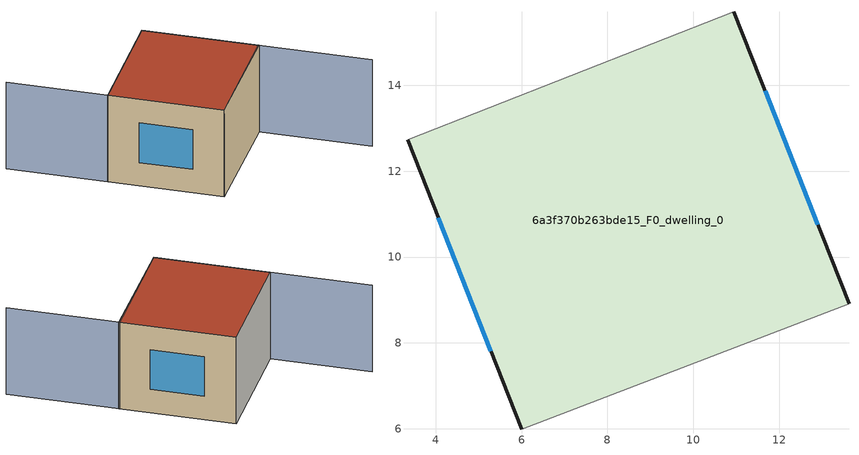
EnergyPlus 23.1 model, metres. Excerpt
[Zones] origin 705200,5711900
6a3f370b263bde15_F0_dwelling_0
 floor ground (EU_floor_Construction): 13.63,8.91 10.95,15.72 3.34,12.74 6,5.98 z0
 wall outside (EU_wall_Construction): 10.95,15.72 13.63,8.91 / 6,5.98 3.34,12.74 z0:6
 wall adiabatic (EU_wall_Construction): 3.34,12.74 10.95,15.72 / 13.63,8.91 6,5.98 z0:6
 window (EU_Window_Construction): 11.67,13.88 12.9,10.75 / 5.28,7.81 4.06,10.91 z1.62:4.38
 roof outside (EU_roof_Construction): 10.95,15.72 13.63,8.91 6,5.98 3.34,12.74 z6
shading: 6,5.98 13.6,8.97 / 13.6,8.97 16.19,2.4 / 10.95,15.72 3.33,12.73 / 3.33,12.73 1.03,18.61 z0:6
[Building]
EU S2 Campaign: North Axis=0; Terrain=City; Solar Distribution=FullExterior
[Site:Location]
London: Latitude=51.5; Longitude=-0.5; Time Zone=0; Elevation=25
[SizingPeriod:WeatherFileDays]
AnnualSizingPeriod: Begin Month=1; Begin Day of Month=1; End Month=12; End Day of Month=31; Day of Week for Start Day=Monday; Use Weather File Daylight Saving Period=No; Use Weather File Rain and Snow Indicators=No
[MATERIAL]
EU_InternalMass_Material: Roughness=MediumRough; Thickness=0.1; Conductivity=1; Density=1800; Specific Heat=900; Thermal Absorptance=0.9; Solar Absorptance=0.7; Visible Absorptance=0.7
[MATERIAL:NOMASS] Roughness=MediumRough; Thermal Absorptance=0.9; Solar Absorptance=0.7; Visible Absorptance=0.7
Name | Thermal Resistance
EU_wall_NoMass | 0.727863
EU_roof_NoMass | 0.773354
EU_floor_NoMass | 1.79329
[WINDOWMATERIAL:SIMPLEGLAZINGSYSTEM]
EU_Window_SimpleGlazing: UFactor=2.58614; Solar Heat Gain Coefficient=0.76; Visible Transmittance=0.76
[CONSTRUCTION]
EU_wall_Construction: EU_wall_NoMass
EU_roof_Construction: EU_roof_NoMass
EU_floor_Construction: EU_floor_NoMass
EU_InternalMass_Construction: EU_InternalMass_Material
EU_Window_Construction: EU_Window_SimpleGlazing
[ZONE]
6a3f370b263bde15_F0_dwelling_0: Type=1; Multiplier=1; Ceiling Height=autocalculate; Volume=357.089; Floor Area=autocalculate; Part of Total Floor Area=Yes
[INTERNALMASS]
6a3f370b263bde15_F0_dwelling_0_EU_InternalMass: Construction=EU_InternalMass_Construction; Zone or ZoneList=6a3f370b263bde15_F0_dwelling_0; Surface Area=59.5151
[OTHEREQUIPMENT]
EU_Step8_InternalGain_6a3f370b263bde15_F0_dwelling_0_f000: Fuel Type=Electricity; Zone or ZoneList or Space or SpaceList=6a3f370b263bde15_F0_dwelling_0; Schedule=EU_Step8_GainSchedule_6a3f370b263bde15_F0_dwelling_0_f000; Design Level Calculation Method=Watts/Area; Power per Zone Floor Area=1; Fraction Latent=0; Fraction Radiant=0; Fraction Lost=0; Carbon Dioxide Generation Rate=0; EndUse Subcategory=EU_Step8_InternalGains
[ZONEVENTILATION:DESIGNFLOWRATE]
EU_ConstantAir_6a3f370b263bde15_F0_dwelling_0: Zone or ZoneList or Space or SpaceList=6a3f370b263bde15_F0_dwelling_0; Schedule=EU_AlwaysOn; Design Flow Rate Calculation Method=AirChanges/Hour; Air Changes per Hour=0.484901; Ventilation Type=Natural; Fan Pressure Rise=0; Fan Total Efficiency=1; Constant Term Coefficient=1; Temperature Term Coefficient=0; Velocity Term Coefficient=0; Velocity Squared Term Coefficient=0; Minimum Indoor Temperature=-100; Maximum Indoor Temperature=100; Delta Temperature=-100; Minimum Outdoor Temperature=-100; Maximum Outdoor Temperature=100; Maximum Wind Speed=40
[HVACTEMPLATE:THERMOSTAT]
EU_HeatOnly_6a3f370b263bde15_F0_dwelling_0: Constant Heating Setpoint=20; Constant Cooling Setpoint=50
[HVACTEMPLATE:ZONE:IDEALLOADSAIRSYSTEM]
6a3f370b263bde15_F0_dwelling_0: Template Thermostat=EU_HeatOnly_6a3f370b263bde15_F0_dwelling_0; System Availability Schedule=EU_AlwaysOn; Maximum Heating Supply Air Temperature=50; Minimum Cooling Supply Air Temperature=13; Maximum Heating Supply Air Humidity Ratio=0.0156; Minimum Cooling Supply Air Humidity Ratio=0.0077; Heating Limit=NoLimit; Cooling Limit=NoLimit; Heating Availability Schedule=EU_AlwaysOn; Cooling Availability Schedule=EU_CoolingOff; Dehumidification Control Type=ConstantSensibleHeatRatio; Cooling Sensible Heat Ratio=0.7; Dehumidification Setpoint=60; Humidification Control Type=None; Humidification Setpoint=30; Outdoor Air Method=None; Outdoor Air Flow Rate per Person=0.00944; Outdoor Air Flow Rate per Zone Floor Area=0; Outdoor Air Flow Rate per Zone=0; Demand Controlled Ventilation Type=None; Outdoor Air Economizer Type=NoEconomizer; Heat Recovery Type=None; Sensible Heat Recovery Effectiveness=0.7; Latent Heat Recovery Effectiveness=0.65
[SIZING:ZONE]
6a3f370b263bde15_F0_dwelling_0: Zone Cooling Design Supply Air Temperature Input Method=SupplyAirTemperature; Zone Cooling Design Supply Air Temperature=13; Zone Heating Design Supply Air Temperature Input Method=SupplyAirTemperature; Zone Heating Design Supply Air Temperature=50; Zone Cooling Design Supply Air Humidity Ratio=0.008; Zone Heating Design Supply Air Humidity Ratio=0.008; Cooling Design Air Flow Method=DesignDay; Cooling Design Air Flow Rate=0; Cooling Minimum Air Flow per Zone Floor Area=0.000762; Cooling Minimum Air Flow=0; Cooling Minimum Air Flow Fraction=0.2; Heating Design Air Flow Method=DesignDay; Heating Design Air Flow Rate=0; Heating Maximum Air Flow per Zone Floor Area=0.002032; Heating Maximum Air Flow=0.141576; Heating Maximum Air Flow Fraction=0.3; Account for Dedicated Outdoor Air System=No; Dedicated Outdoor Air System Control Strategy=NeutralSupplyAir; Dedicated Outdoor Air Low Setpoint Temperature for Design=autosize; Dedicated Outdoor Air High Setpoint Temperature for Design=autosize; Zone Load Sizing Method=Sensible Load Only No Latent Load; Zone Latent Cooling Design Supply Air Humidity Ratio Input Method=HumidityRatioDifference; Zone Cooling Design Supply Air Humidity Ratio Difference=0.005; Zone Latent Heating Design Supply Air Humidity Ratio Input Method=HumidityRatioDifference; Zone Humidification Design Supply Air Humidity Ratio Difference=0.005
[SCHEDULE:CONSTANT]
Name | Hourly Value
EU_AlwaysOn | 1
EU_CoolingOff | 0
[SCHEDULE:FILE]
EU_Step8_GainSchedule_6a3f370b263bde15_F0_dwelling_0_f000: File=../../schedules/6a3f370b263bde15/6a3f370b263bde15_F0_dwelling_0_f000_gain.csv; Column Number=1; Rows to Skip at Top=0; Number of Hours of Data=8760; Column Separator=Comma; Interpolate to Timestep=No; Minutes per Item=60; Adjust Schedule for Daylight Savings=Yes
